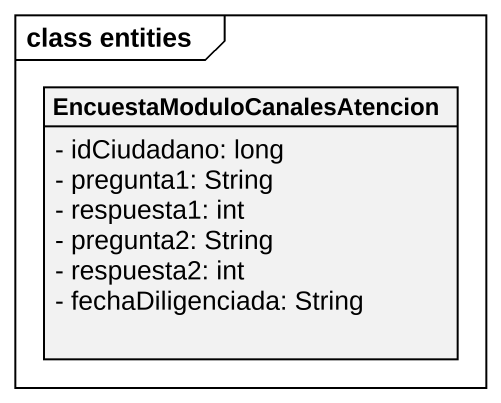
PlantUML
@startuml
mainframe class entities
hide circle
hide empty members
skinparam classAttributeIconSize 0
class "EncuestaModuloCanalesAtencion" as EncuestaModuloCanalesAtencio {
  - idCiudadano: long
  - pregunta1: String
  - respuesta1: int
  - pregunta2: String
  - respuesta2: int
  - fechaDiligenciada: String
}
@enduml
